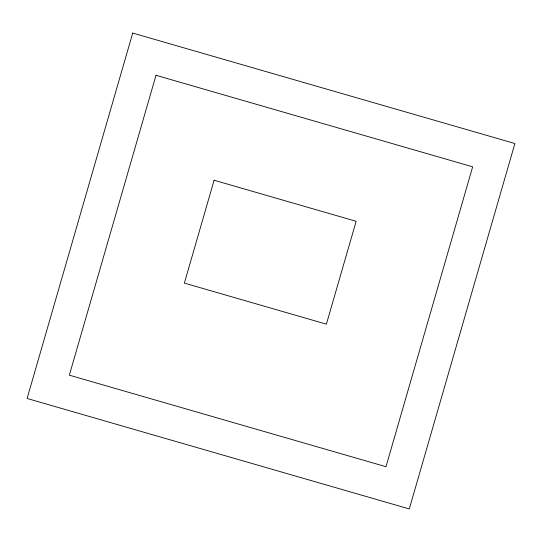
<?xml version="1.0" encoding="UTF-8"?>
<svg xmlns="http://www.w3.org/2000/svg" width="542" height="542" viewBox="0 0 542 542"><rect width="100%" height="100%" fill="white"/><g stroke="black" fill="none" stroke-linecap="round" stroke-linejoin="round"><path stroke-width="0.81" d="M132.722 33.062L27.1 398.472L409.278 508.938L514.9 143.528L132.722 33.062M156.015 75.297L69.335 375.179L385.985 466.703L472.665 166.821L156.015 75.297M214.104 180.242L184.375 283.107L326.399 324.157L356.135 221.292L214.104 180.242"/></g></svg>
